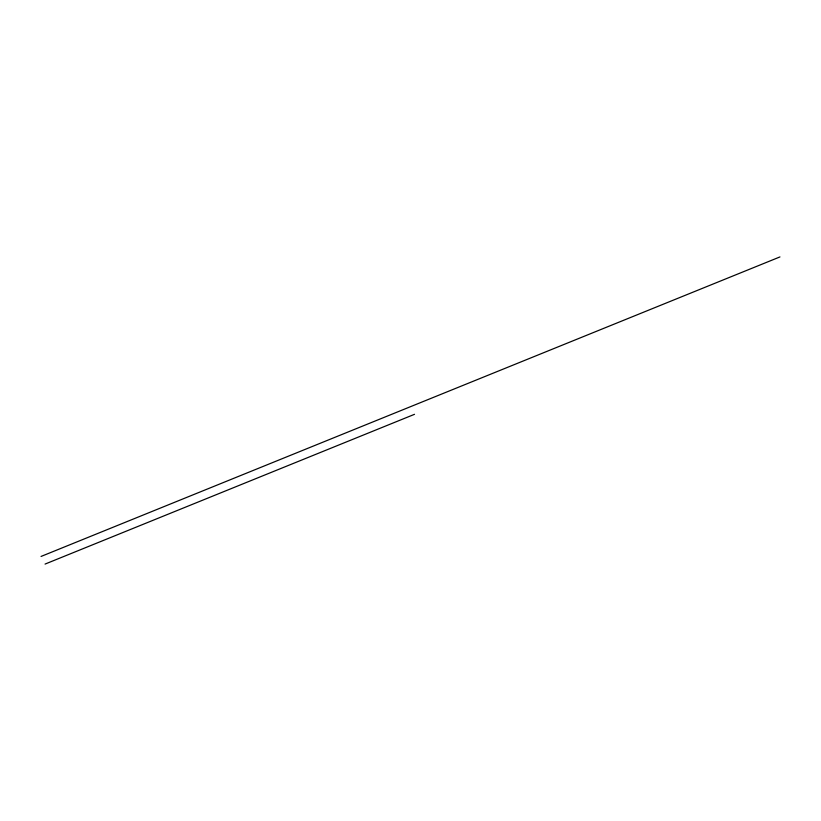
<?xml version="1.0" encoding="UTF-8"?>
<svg xmlns="http://www.w3.org/2000/svg" width="821" height="821" viewBox="0 0 821 821"><rect width="100%" height="100%" fill="white"/><g stroke="black" fill="none" stroke-linecap="round" stroke-linejoin="round"><path stroke-width="1.23" d="M41.05 556.443L779.95 256.922M45.063 564.078L414.513 414.318"/></g></svg>
